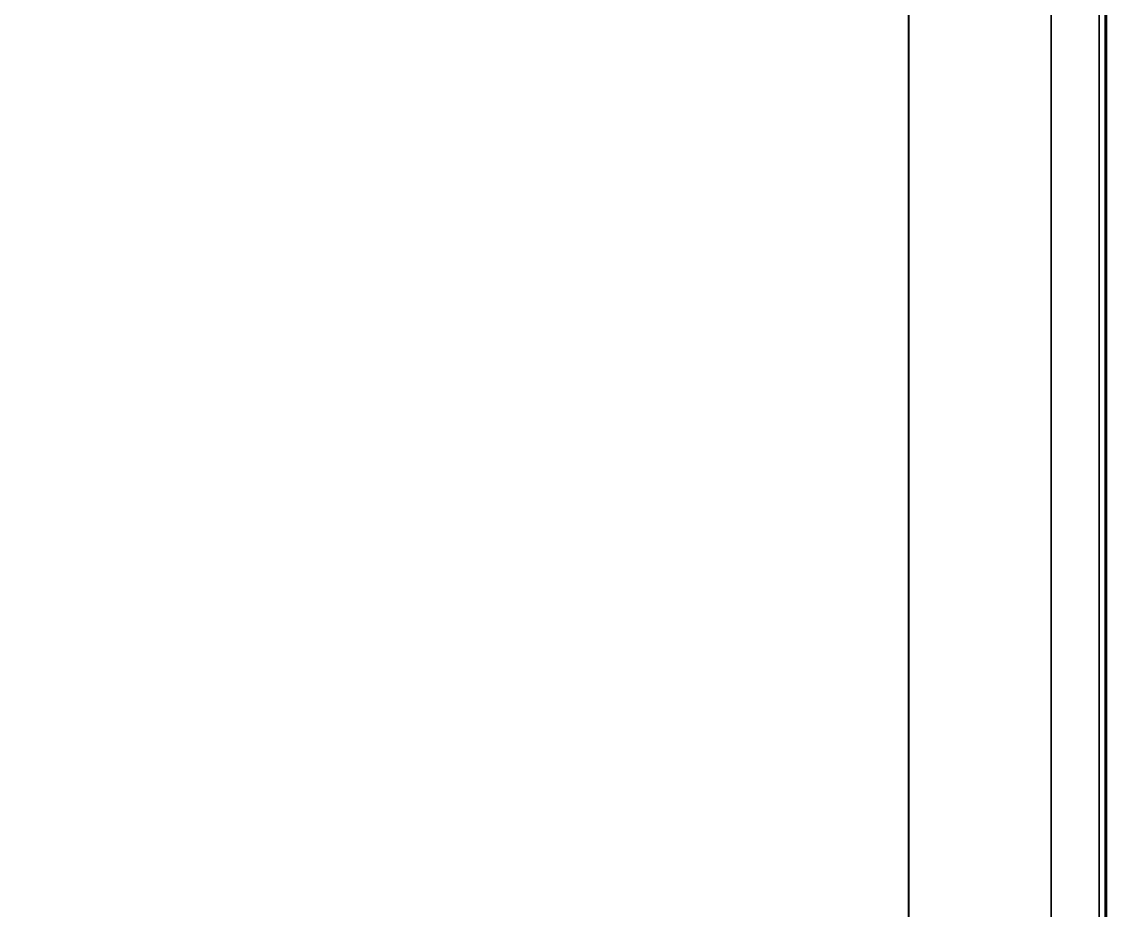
# Model space of a CAD drawing. Extents: x -170 to 1783, y -20 to 1205.
# Drawn here: x 519.65 to 528.16, y 274.62 to 281.61 of the extents above; entities that cross this region are included whole.
import ezdxf

# ---------------------------------------------------------------- set-up
doc = ezdxf.new("R2010")
doc.units = 0
doc.header["$LTSCALE"] = 96
doc.header["$MEASUREMENT"] = 0
for name, color, linetype in [('A-FURN-3-WKSF-BRACKET', 7, 'Continuous'), ('A-FURN-3-WKSF-TOP', 7, 'Continuous'), ('A-FURN-3-WKSF-TRIM', 7, 'Continuous'), ('A-FURN-P-WKSF-SUPPORT', 7, 'Continuous'), ('MAIN_WKSURF', 7, 'Continuous'), ('MAIN_WRKSFC-SUPP', 7, 'Continuous')]:
    doc.layers.add(name, color=color, linetype=linetype)

# ---------------------------------------------------------------- blocks, each defined once
blk = doc.blocks.new('EC-WS-424-T')
at = {"layer": 'A-FURN-3-WKSF-TOP', "color": 60, "linetype": 'Continuous'}
for points, invisible_edges in [([(46.632, -0.118, 29), (46.632, -23.882, 29), (1.368, -23.882, 29), (1.368, -0.118, 29)], 5), ([(1.368, -0.118, 27.75), (1.368, -23.882, 27.75), (46.632, -23.882, 27.75), (46.632, -0.118, 27.75)], 5), ([(46.632, -23.882, 29), (46.632, -0.118, 29), (46.9555, -0.1606, 29), (46.9555, -23.8394, 29)], 5), ([(46.632, -23.882, 27.75), (46.9555, -23.8394, 27.75), (46.9555, -0.1606, 27.75), (46.632, -0.118, 27.75)], 10), ([(46.9555, -23.8394, 29), (46.9555, -0.1606, 29), (47.257, -0.2855, 29), (47.257, -23.7145, 29)], 5), ([(46.9555, -23.8394, 27.75), (47.257, -23.7145, 27.75), (47.257, -0.2855, 27.75), (46.9555, -0.1606, 27.75)], 10), ([(47.257, -23.7145, 29), (47.257, -0.2855, 29), (47.5159, -0.4841, 29), (47.5159, -23.5159, 29)], 5), ([(47.257, -23.7145, 27.75), (47.5159, -23.5159, 27.75), (47.5159, -0.4841, 27.75), (47.257, -0.2855, 27.75)], 10), ([(47.5159, -23.5159, 29), (47.5159, -0.4841, 29), (47.7145, -0.743, 29), (47.7145, -23.257, 29)], 5), ([(47.5159, -23.5159, 27.75), (47.7145, -23.257, 27.75), (47.7145, -0.743, 27.75), (47.5159, -0.4841, 27.75)], 10), ([(47.7145, -23.257, 29), (47.7145, -0.743, 29), (47.8394, -1.0445, 29), (47.8394, -22.9555, 29)], 5), ([(47.7145, -23.257, 27.75), (47.8394, -22.9555, 27.75), (47.8394, -1.0445, 27.75), (47.7145, -0.743, 27.75)], 10), ([(47.8394, -22.9555, 29), (47.8394, -1.0445, 29), (47.882, -1.368, 29), (47.882, -22.632, 29)], 1), ([(47.8394, -22.9555, 27.75), (47.882, -22.632, 27.75), (47.882, -1.368, 27.75), (47.8394, -1.0445, 27.75)], 8)]:
    blk.add_3dface(points, dxfattribs=dict(at, invisible_edges=invisible_edges))
at = {"layer": 'A-FURN-3-WKSF-TRIM', "color": 40, "linetype": 'Continuous'}
for points in [[(47.882, -1.368, 29), (47.941, -1.368, 28.9842), (47.941, -22.632, 28.9842), (47.882, -22.632, 29)], [(47.941, -1.368, 27.7658), (47.882, -1.368, 27.75), (47.882, -22.632, 27.75), (47.941, -22.632, 27.7658)]]:
    blk.add_3dface(points, dxfattribs=at)
blk = doc.blocks.new('EC-JUS-CANT-SHD-CR')
at = {"layer": 'A-FURN-3-WKSF-BRACKET', "color": 30, "linetype": 'Continuous'}
for points in [[(-1.6145, -0.665, 28.425), (-1.6145, -15.915, 28.425), (-1.6145, -15.915, 28.5), (-1.6145, -0.665, 28.5)], [(-1.6145, -15.915, 28.425), (-1.6145, -0.665, 28.425), (-0.0695, -0.665, 28.425), (-0.0695, -15.915, 28.425)], [(-1.6145, -0.665, 28.5), (-1.6145, -15.915, 28.5), (0.0055, -15.915, 28.5), (0.0055, -0.665, 28.5)], [(-0.4945, -15.915, 27.912), (-0.4945, -0.665, 19.5), (-0.4945, -0.665, 19.575), (-0.4945, -15.915, 27.987)], [(-0.0695, -0.665, 19.575), (-0.0695, -15.915, 27.987), (-0.4945, -15.915, 27.987), (-0.4945, -0.665, 19.575)], [(-0.0695, -15.915, 27.912), (-0.0695, -0.665, 19.5), (-0.4945, -0.665, 19.5), (-0.4945, -15.915, 27.912)]]:
    blk.add_3dface(points, dxfattribs=at)
at = {"layer": 'A-FURN-P-WKSF-SUPPORT', "color": 212, "linetype": 'Continuous'}
blk.add_line((-1.62, -0.665), (-1.62, -15.915), dxfattribs=at)

msp = doc.modelspace()

# ---------------------------------------------------------------- block references
at = {"layer": 'MAIN_WKSURF', "color": 47, "linetype": 'Continuous'}
msp.add_blockref('EC-WS-424-T', (480.24146, 284.63599), dxfattribs=at)
at = {"layer": 'MAIN_WRKSFC-SUPP', "color": 47, "linetype": 'Continuous'}
msp.add_blockref('EC-JUS-CANT-SHD-CR', (528.24146, 284.63599), dxfattribs=at)

doc.saveas('drawing.dxf')
